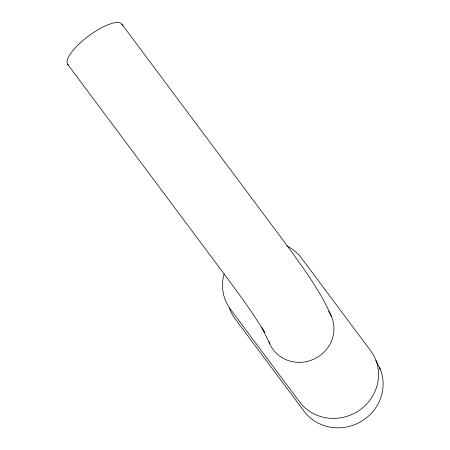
<?xml version="1.0" encoding="UTF-8"?>
<svg xmlns="http://www.w3.org/2000/svg" width="450" height="450" viewBox="0 0 450 450"><rect width="100%" height="100%" fill="white"/><g stroke="black" fill="none" stroke-linecap="round" stroke-linejoin="round"><path stroke-width="0.67" d="M121.933 24.261L285.216 243.096C302.119 266.417 319.781 289.614 331.318 316.204M67.618 64.254L230.856 283.028C242.623 299.076 254.413 315.18 264.51 332.353L261.911 327.713L269.741 343.749M375.907 360.298L380.469 369.731M328.596 311.327A33.733 32.062 -25.8 0 1 315.186 358.493A33.733 32.062 -25.8 0 1 268.959 341.803M68.456 65.126A33.733 10.305 -36.7 0 1 89.173 35.584A33.733 10.305 -36.7 0 1 122.4 25.402M379.412 367.234A43.852 41.681 -25.8 0 1 361.024 421.554A43.852 41.681 -25.8 0 1 304.11 411.294L234.962 318.623A43.852 41.681 -25.8 0 1 229.247 307.817M224.1 273.988A43.852 41.681 -25.8 0 0 230.4 309.189L299.548 401.856A43.852 41.681 -25.8 0 0 360.073 409.776A43.852 41.681 -25.8 0 0 370.659 350.764L301.511 258.097A43.852 41.681 -25.8 0 0 286.791 245.925"/></g></svg>
